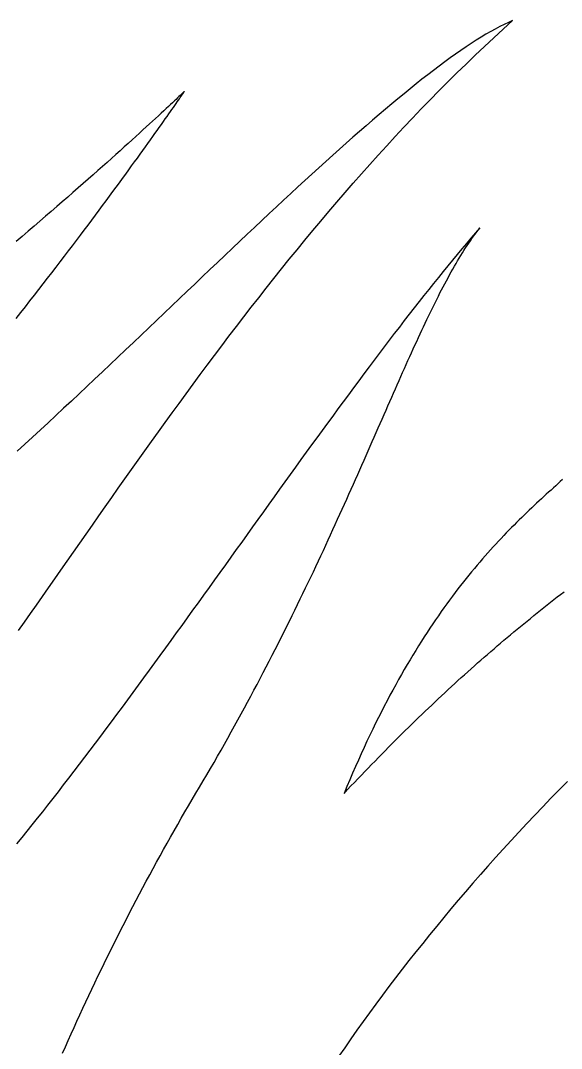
# Model space of a CAD drawing. Extents: x 5 to 105, y 2 to 136.
# Drawn here: x 33.04 to 36.8, y 61.5 to 68.64 of the extents above; entities that cross this region are included whole.
import ezdxf

# ---------------------------------------------------------------- set-up
doc = ezdxf.new("R2010")
doc.units = 0
doc.layers.get('0').update_dxf_attribs({"linetype": 'CONTINUOUS'})

msp = doc.modelspace()

# ---------------------------------------------------------------- linework, layer by layer
at = {"color": 7}
for points in [[(36.4589, 68.6372, 0), (36.4299, 68.6244, 0), (36.4001, 68.6104, 0), (36.3695, 68.595, 0), (36.3382, 68.5785, 0), (36.3062, 68.5607, 0), (36.2734, 68.5417, 0), (36.2399, 68.5216, 0), (36.2057, 68.5003, 0), (36.1709, 68.4779, 0), (36.1354, 68.4544, 0), (36.0992, 68.4298, 0), (36.0623, 68.4041, 0), (36.0249, 68.3774, 0), (35.9868, 68.3497, 0), (35.9481, 68.321, 0), (35.9088, 68.2913, 0), (35.8689, 68.2606, 0), (35.8284, 68.2291, 0), (35.7874, 68.1966, 0), (35.7458, 68.1632, 0), (35.7037, 68.129, 0), (35.661, 68.0939, 0), (35.6179, 68.058, 0), (35.5742, 68.0213, 0), (35.53, 67.9838, 0), (35.4854, 67.9456, 0), (35.4403, 67.9066, 0), (35.3947, 67.8669, 0), (35.3487, 67.8266, 0), (35.3023, 67.7855, 0), (35.2554, 67.7438, 0), (35.2082, 67.7015, 0), (35.1605, 67.6586, 0), (35.1125, 67.6151, 0), (35.0641, 67.571, 0), (35.0153, 67.5264, 0), (34.9662, 67.4813, 0), (34.9167, 67.4357, 0), (34.867, 67.3896, 0), (34.8169, 67.343, 0), (34.7665, 67.296, 0), (34.7158, 67.2487, 0), (34.6649, 67.2009, 0), (34.6137, 67.1527, 0), (34.5622, 67.1043, 0), (34.5106, 67.0555, 0), (34.4586, 67.0064, 0), (34.4065, 66.957, 0), (34.3542, 66.9073, 0), (34.3016, 66.8575, 0), (34.2489, 66.8074, 0), (34.1961, 66.7571, 0), (34.1431, 66.7066, 0), (34.0899, 66.656, 0), (34.0366, 66.6053, 0), (33.9832, 66.5545, 0), (33.9297, 66.5036, 0), (33.8761, 66.4526, 0), (33.8224, 66.4016, 0), (33.7686, 66.3506, 0), (33.7148, 66.2995, 0), (33.6609, 66.2485, 0), (33.607, 66.1976, 0), (33.5531, 66.1467, 0), (33.4992, 66.0959, 0), (33.4453, 66.0452, 0), (33.3913, 65.9947, 0), (33.3375, 65.9443, 0), (33.2836, 65.8941, 0), (33.2298, 65.8441, 0), (33.1761, 65.7943, 0), (33.1224, 65.7448, 0), (33.0689, 65.6955, 0), (33.0154, 65.6465, 0)], [(33.0234, 64.4001, 0), (33.0649, 64.4587, 0), (33.1067, 64.5179, 0), (33.1487, 64.5775, 0), (33.191, 64.6376, 0), (33.2335, 64.6981, 0), (33.2762, 64.7591, 0), (33.3192, 64.8204, 0), (33.3624, 64.8822, 0), (33.4059, 64.9443, 0), (33.4496, 65.0068, 0), (33.4936, 65.0697, 0), (33.5379, 65.1329, 0), (33.5824, 65.1964, 0), (33.6273, 65.2602, 0), (33.6724, 65.3243, 0), (33.7178, 65.3887, 0), (33.7634, 65.4534, 0), (33.8094, 65.5183, 0), (33.8557, 65.5834, 0), (33.9023, 65.6488, 0), (33.9492, 65.7143, 0), (33.9965, 65.7801, 0), (34.044, 65.846, 0), (34.0919, 65.9121, 0), (34.1401, 65.9784, 0), (34.1886, 66.0447, 0), (34.2375, 66.1112, 0), (34.2867, 66.1778, 0), (34.3363, 66.2445, 0), (34.3862, 66.3112, 0), (34.4365, 66.378, 0), (34.4871, 66.4448, 0), (34.5382, 66.5117, 0), (34.5895, 66.5786, 0), (34.6413, 66.6455, 0), (34.6935, 66.7123, 0), (34.746, 66.7792, 0), (34.7989, 66.846, 0), (34.8522, 66.9127, 0), (34.906, 66.9793, 0), (34.9601, 67.0459, 0), (35.0146, 67.1123, 0), (35.0696, 67.1787, 0), (35.125, 67.2449, 0), (35.1808, 67.3109, 0), (35.237, 67.3768, 0), (35.2937, 67.4425, 0), (35.3508, 67.508, 0), (35.4083, 67.5733, 0), (35.4663, 67.6384, 0), (35.5247, 67.7032, 0), (35.5837, 67.7678, 0), (35.643, 67.8321, 0), (35.7028, 67.8962, 0), (35.7632, 67.9599, 0), (35.8239, 68.0233, 0), (35.8852, 68.0864, 0), (35.9469, 68.1492, 0), (36.0092, 68.2116, 0), (36.0719, 68.2736, 0), (36.1351, 68.3353, 0), (36.1989, 68.3965, 0), (36.2631, 68.4574, 0), (36.3279, 68.5178, 0), (36.3931, 68.5777, 0), (36.4589, 68.6372, 0)], [(34.1763, 68.1437, 0), (34.1757, 68.1431, 0), (34.174, 68.1415, 0), (34.171, 68.1387, 0), (34.167, 68.1348, 0), (34.1618, 68.1299, 0), (34.1554, 68.1239, 0), (34.148, 68.1169, 0), (34.1395, 68.1088, 0), (34.1299, 68.0998, 0), (34.1192, 68.0898, 0), (34.1075, 68.0788, 0), (34.0947, 68.0668, 0), (34.0809, 68.054, 0), (34.066, 68.0402, 0), (34.0502, 68.0254, 0), (34.0334, 68.0098, 0), (34.0156, 67.9934, 0), (33.9968, 67.976, 0), (33.9771, 67.9579, 0), (33.9564, 67.9389, 0), (33.9349, 67.9191, 0), (33.9124, 67.8985, 0), (33.889, 67.8771, 0), (33.8647, 67.855, 0), (33.8395, 67.8321, 0), (33.8135, 67.8085, 0), (33.7866, 67.7842, 0), (33.7589, 67.7592, 0), (33.7304, 67.7335, 0), (33.701, 67.7071, 0), (33.6709, 67.6801, 0), (33.64, 67.6525, 0), (33.6083, 67.6243, 0), (33.5758, 67.5955, 0), (33.5426, 67.566, 0), (33.5087, 67.5361, 0), (33.474, 67.5055, 0), (33.4387, 67.4745, 0), (33.4026, 67.4429, 0), (33.3659, 67.4108, 0), (33.3285, 67.3782, 0), (33.2904, 67.3452, 0), (33.2517, 67.3117, 0), (33.2124, 67.2778, 0), (33.1725, 67.2435, 0), (33.1319, 67.2087, 0), (33.0908, 67.1736, 0), (33.0491, 67.1381, 0), (33.0068, 67.1023, 0)], [(33.0087, 66.5682, 0), (33.0408, 66.6089, 0), (33.0725, 66.6493, 0), (33.1039, 66.6895, 0), (33.1351, 66.7294, 0), (33.1658, 66.769, 0), (33.1963, 66.8083, 0), (33.2264, 66.8472, 0), (33.2562, 66.8859, 0), (33.2856, 66.9242, 0), (33.3146, 66.9621, 0), (33.3433, 66.9997, 0), (33.3716, 67.0369, 0), (33.3996, 67.0737, 0), (33.4271, 67.1101, 0), (33.4543, 67.1461, 0), (33.481, 67.1816, 0), (33.5074, 67.2168, 0), (33.5334, 67.2514, 0), (33.5589, 67.2856, 0), (33.584, 67.3194, 0), (33.6087, 67.3526, 0), (33.633, 67.3853, 0), (33.6568, 67.4176, 0), (33.6801, 67.4493, 0), (33.703, 67.4804, 0), (33.7255, 67.511, 0), (33.7475, 67.5411, 0), (33.769, 67.5705, 0), (33.79, 67.5994, 0), (33.8106, 67.6277, 0), (33.8306, 67.6554, 0), (33.8502, 67.6824, 0), (33.8693, 67.7088, 0), (33.8878, 67.7346, 0), (33.9059, 67.7596, 0), (33.9234, 67.7841, 0), (33.9404, 67.8078, 0), (33.9568, 67.8308, 0), (33.9727, 67.8531, 0), (33.9881, 67.8747, 0), (34.0029, 67.8956, 0), (34.0171, 67.9157, 0), (34.0308, 67.935, 0), (34.0439, 67.9536, 0), (34.0565, 67.9714, 0), (34.0684, 67.9884, 0), (34.0798, 68.0046, 0), (34.0905, 68.0199, 0), (34.1007, 68.0345, 0), (34.1102, 68.0481, 0), (34.1191, 68.061, 0), (34.1275, 68.0729, 0), (34.1351, 68.084, 0), (34.1422, 68.0941, 0), (34.1486, 68.1034, 0), (34.1543, 68.1117, 0), (34.1594, 68.1191, 0), (34.1639, 68.1256, 0), (34.1677, 68.131, 0), (34.1708, 68.1356, 0), (34.1732, 68.1391, 0), (34.1749, 68.1416, 0), (34.176, 68.1432, 0), (34.1763, 68.1437, 0)], [(36.2315, 67.198, 0), (36.2003, 67.1622, 0), (36.1689, 67.1257, 0), (36.1372, 67.0886, 0), (36.1053, 67.0509, 0), (36.0731, 67.0125, 0), (36.0407, 66.9736, 0), (36.0082, 66.934, 0), (35.9753, 66.8939, 0), (35.9423, 66.8532, 0), (35.9091, 66.8119, 0), (35.8757, 66.7701, 0), (35.8421, 66.7278, 0), (35.8082, 66.6849, 0), (35.7742, 66.6416, 0), (35.7401, 66.5978, 0), (35.7057, 66.5535, 0), (35.6712, 66.5087, 0), (35.6364, 66.4635, 0), (35.6016, 66.4178, 0), (35.5665, 66.3717, 0), (35.5313, 66.3252, 0), (35.496, 66.2784, 0), (35.4605, 66.2311, 0), (35.4248, 66.1834, 0), (35.3891, 66.1355, 0), (35.3531, 66.0871, 0), (35.3171, 66.0384, 0), (35.2809, 65.9894, 0), (35.2446, 65.9401, 0), (35.2082, 65.8905, 0), (35.1717, 65.8407, 0), (35.135, 65.7905, 0), (35.0983, 65.7402, 0), (35.0615, 65.6895, 0), (35.0245, 65.6387, 0), (34.9875, 65.5876, 0), (34.9504, 65.5363, 0), (34.9132, 65.4849, 0), (34.8759, 65.4333, 0), (34.8386, 65.3815, 0), (34.8012, 65.3295, 0), (34.7637, 65.2774, 0), (34.7261, 65.2253, 0), (34.6885, 65.1729, 0), (34.6509, 65.1205, 0), (34.6132, 65.0681, 0), (34.5755, 65.0155, 0), (34.5377, 64.9629, 0), (34.4999, 64.9103, 0), (34.462, 64.8576, 0), (34.4242, 64.8049, 0), (34.3863, 64.7522, 0), (34.3484, 64.6995, 0), (34.3105, 64.6468, 0), (34.2726, 64.5942, 0), (34.2346, 64.5416, 0), (34.1967, 64.4891, 0), (34.1588, 64.4366, 0), (34.1209, 64.3843, 0), (34.083, 64.332, 0), (34.0452, 64.2799, 0), (34.0073, 64.2279, 0), (33.9695, 64.176, 0), (33.9317, 64.1243, 0), (33.894, 64.0727, 0), (33.8563, 64.0214, 0), (33.8186, 63.9702, 0), (33.781, 63.9192, 0), (33.7435, 63.8684, 0), (33.706, 63.8179, 0), (33.6685, 63.7676, 0), (33.6312, 63.7176, 0), (33.5939, 63.6679, 0), (33.5567, 63.6184, 0), (33.5195, 63.5693, 0), (33.4825, 63.5204, 0), (33.4455, 63.4719, 0), (33.4087, 63.4237, 0), (33.3719, 63.3758, 0), (33.3353, 63.3284, 0), (33.2987, 63.2813, 0), (33.2623, 63.2345, 0), (33.2259, 63.1882, 0), (33.1897, 63.1423, 0), (33.1537, 63.0969, 0), (33.1177, 63.0519, 0), (33.0819, 63.0073, 0), (33.0462, 62.9632, 0), (33.0107, 62.9196, 0)], [(34.2574, 63.2703, 0), (34.2831, 63.3134, 0), (34.3084, 63.3565, 0), (34.3336, 63.3994, 0), (34.3584, 63.4422, 0), (34.3831, 63.4849, 0), (34.4075, 63.5274, 0), (34.4316, 63.5698, 0), (34.4555, 63.6121, 0), (34.4792, 63.6542, 0), (34.5027, 63.6962, 0), (34.5259, 63.7381, 0), (34.5489, 63.7798, 0), (34.5716, 63.8213, 0), (34.5942, 63.8628, 0), (34.6165, 63.904, 0), (34.6386, 63.9452, 0), (34.6604, 63.9862, 0), (34.6821, 64.027, 0), (34.7035, 64.0677, 0), (34.7248, 64.1082, 0), (34.7458, 64.1486, 0), (34.7666, 64.1888, 0), (34.7872, 64.2288, 0), (34.8077, 64.2687, 0), (34.8279, 64.3084, 0), (34.8479, 64.348, 0), (34.8677, 64.3874, 0), (34.8873, 64.4266, 0), (34.9068, 64.4657, 0), (34.926, 64.5046, 0), (34.9451, 64.5433, 0), (34.9639, 64.5818, 0), (34.9826, 64.6202, 0), (35.0011, 64.6584, 0), (35.0194, 64.6964, 0), (35.0376, 64.7342, 0), (35.0556, 64.7719, 0), (35.0734, 64.8093, 0), (35.091, 64.8466, 0), (35.1085, 64.8837, 0), (35.1258, 64.9206, 0), (35.1429, 64.9573, 0), (35.1599, 64.9938, 0), (35.1767, 65.0301, 0), (35.1934, 65.0662, 0), (35.2099, 65.1021, 0), (35.2262, 65.1378, 0), (35.2424, 65.1733, 0), (35.2585, 65.2087, 0), (35.2744, 65.2438, 0), (35.2901, 65.2787, 0), (35.3058, 65.3134, 0), (35.3212, 65.3478, 0), (35.3366, 65.3821, 0), (35.3518, 65.4162, 0), (35.3669, 65.45, 0), (35.3818, 65.4836, 0), (35.3966, 65.517, 0), (35.4113, 65.5502, 0), (35.4259, 65.5832, 0), (35.4403, 65.6159, 0), (35.4546, 65.6484, 0), (35.4688, 65.6807, 0), (35.4829, 65.7128, 0), (35.4969, 65.7446, 0), (35.5108, 65.7762, 0), (35.5245, 65.8076, 0), (35.5382, 65.8387, 0), (35.5517, 65.8696, 0), (35.5651, 65.9003, 0), (35.5785, 65.9307, 0), (35.5917, 65.9608, 0), (35.6048, 65.9908, 0), (35.6179, 66.0204, 0), (35.6309, 66.0499, 0), (35.6437, 66.0791, 0), (35.6565, 66.108, 0), (35.6692, 66.1367, 0), (35.6818, 66.1651, 0), (35.6943, 66.1933, 0), (35.7068, 66.2212, 0), (35.7191, 66.2488, 0), (35.7314, 66.2762, 0), (35.7437, 66.3034, 0), (35.7558, 66.3302, 0), (35.7679, 66.3568, 0), (35.7799, 66.3832, 0), (35.7919, 66.4092, 0), (35.8038, 66.435, 0), (35.8156, 66.4606, 0), (35.8274, 66.4858, 0), (35.8391, 66.5108, 0), (35.8508, 66.5355, 0), (35.8624, 66.5599, 0), (35.874, 66.584, 0), (35.8855, 66.6079, 0), (35.897, 66.6315, 0), (35.9084, 66.6547, 0), (35.9198, 66.6777, 0), (35.9312, 66.7004, 0), (35.9425, 66.7229, 0), (35.9538, 66.745, 0), (35.9651, 66.7668, 0), (35.9763, 66.7883, 0), (35.9875, 66.8096, 0), (35.9987, 66.8305, 0), (36.0098, 66.8511, 0), (36.021, 66.8715, 0), (36.0321, 66.8915, 0), (36.0432, 66.9112, 0), (36.0543, 66.9306, 0), (36.0653, 66.9497, 0), (36.0764, 66.9685, 0), (36.0875, 66.987, 0), (36.0985, 67.0052, 0), (36.1096, 67.023, 0), (36.1206, 67.0405, 0), (36.1317, 67.0577, 0), (36.1427, 67.0746, 0), (36.1538, 67.0912, 0), (36.1649, 67.1074, 0), (36.1759, 67.1234, 0), (36.187, 67.1389, 0), (36.1981, 67.1542, 0), (36.2092, 67.1691, 0), (36.2204, 67.1837, 0), (36.2315, 67.198, 0)], [(36.8061, 65.4496, 0), (36.7902, 65.4353, 0), (36.7742, 65.4208, 0), (36.7581, 65.4062, 0), (36.7419, 65.3915, 0), (36.7256, 65.3767, 0), (36.7091, 65.3618, 0), (36.6926, 65.3467, 0), (36.6759, 65.3314, 0), (36.6592, 65.316, 0), (36.6423, 65.3004, 0), (36.6254, 65.2846, 0), (36.6083, 65.2686, 0), (36.5912, 65.2525, 0), (36.5739, 65.2361, 0), (36.5566, 65.2195, 0), (36.5392, 65.2028, 0), (36.5216, 65.1857, 0), (36.504, 65.1685, 0), (36.4863, 65.151, 0), (36.4686, 65.1333, 0), (36.4507, 65.1153, 0), (36.4327, 65.097, 0), (36.4147, 65.0785, 0), (36.3966, 65.0597, 0), (36.3784, 65.0406, 0), (36.3602, 65.0212, 0), (36.3418, 65.0015, 0), (36.3234, 64.9815, 0), (36.3049, 64.9612, 0), (36.2864, 64.9405, 0), (36.2678, 64.9195, 0), (36.2491, 64.8982, 0), (36.2304, 64.8765, 0), (36.2116, 64.8545, 0), (36.1927, 64.8321, 0), (36.1738, 64.8093, 0), (36.1548, 64.7861, 0), (36.1357, 64.7626, 0), (36.1166, 64.7386, 0), (36.0975, 64.7143, 0), (36.0783, 64.6895, 0), (36.059, 64.6643, 0), (36.0397, 64.6387, 0), (36.0204, 64.6126, 0), (36.001, 64.5861, 0), (35.9816, 64.5592, 0), (35.9621, 64.5318, 0), (35.9426, 64.5039, 0), (35.923, 64.4755, 0), (35.9034, 64.4467, 0), (35.8838, 64.4173, 0), (35.8641, 64.3875, 0), (35.8444, 64.3572, 0), (35.8247, 64.3263, 0), (35.805, 64.2949, 0), (35.7852, 64.263, 0), (35.7654, 64.2306, 0), (35.7456, 64.1976, 0), (35.7257, 64.164, 0), (35.7059, 64.1299, 0), (35.686, 64.0953, 0), (35.6661, 64.06, 0), (35.6461, 64.0242, 0), (35.6262, 63.9877, 0), (35.6063, 63.9507, 0), (35.5863, 63.913, 0), (35.5663, 63.8748, 0), (35.5464, 63.8359, 0), (35.5264, 63.7964, 0), (35.5064, 63.7562, 0), (35.4864, 63.7154, 0), (35.4664, 63.6739, 0), (35.4464, 63.6318, 0), (35.4265, 63.589, 0), (35.4065, 63.5455, 0), (35.3865, 63.5013, 0), (35.3665, 63.4565, 0), (35.3466, 63.4109, 0), (35.3266, 63.3646, 0), (35.3067, 63.3176, 0), (35.2868, 63.2699, 0)], [(35.2868, 63.2699, 0), (35.311, 63.2956, 0), (35.3352, 63.321, 0), (35.3593, 63.3463, 0), (35.3833, 63.3715, 0), (35.4072, 63.3964, 0), (35.4311, 63.4212, 0), (35.4549, 63.4458, 0), (35.4786, 63.4702, 0), (35.5022, 63.4944, 0), (35.5258, 63.5185, 0), (35.5494, 63.5425, 0), (35.5728, 63.5662, 0), (35.5962, 63.5898, 0), (35.6196, 63.6133, 0), (35.6429, 63.6366, 0), (35.6662, 63.6598, 0), (35.6894, 63.6828, 0), (35.7125, 63.7056, 0), (35.7357, 63.7283, 0), (35.7588, 63.7509, 0), (35.7818, 63.7733, 0), (35.8048, 63.7956, 0), (35.8278, 63.8177, 0), (35.8507, 63.8398, 0), (35.8736, 63.8616, 0), (35.8965, 63.8834, 0), (35.9194, 63.905, 0), (35.9422, 63.9265, 0), (35.965, 63.9479, 0), (35.9878, 63.9691, 0), (36.0106, 63.9902, 0), (36.0334, 64.0112, 0), (36.0562, 64.0321, 0), (36.0789, 64.0529, 0), (36.1017, 64.0736, 0), (36.1244, 64.0941, 0), (36.1471, 64.1146, 0), (36.1699, 64.1349, 0), (36.1926, 64.1552, 0), (36.2154, 64.1753, 0), (36.2381, 64.1953, 0), (36.2609, 64.2153, 0), (36.2837, 64.2351, 0), (36.3065, 64.2549, 0), (36.3293, 64.2745, 0), (36.3521, 64.2941, 0), (36.375, 64.3136, 0), (36.3978, 64.333, 0), (36.4207, 64.3523, 0), (36.4436, 64.3716, 0), (36.4666, 64.3907, 0), (36.4896, 64.4098, 0), (36.5126, 64.4288, 0), (36.5357, 64.4478, 0), (36.5588, 64.4666, 0), (36.5819, 64.4854, 0), (36.6051, 64.5042, 0), (36.6283, 64.5229, 0), (36.6516, 64.5415, 0), (36.675, 64.56, 0), (36.6983, 64.5785, 0), (36.7218, 64.597, 0), (36.7453, 64.6153, 0), (36.7688, 64.6337, 0), (36.7925, 64.652, 0), (36.8161, 64.6702, 0)], [(36.8394, 63.3531, 0), (36.7819, 63.2946, 0), (36.7249, 63.236, 0), (36.6684, 63.1773, 0), (36.6125, 63.1185, 0), (36.557, 63.0597, 0), (36.502, 63.0008, 0), (36.4475, 62.9418, 0), (36.3936, 62.8828, 0), (36.3401, 62.8237, 0), (36.2872, 62.7645, 0), (36.2348, 62.7052, 0), (36.1828, 62.6459, 0), (36.1314, 62.5864, 0), (36.0805, 62.5269, 0), (36.03, 62.4673, 0), (35.9801, 62.4077, 0), (35.9307, 62.3479, 0), (35.8818, 62.2881, 0), (35.8334, 62.2282, 0), (35.7854, 62.1682, 0), (35.738, 62.1082, 0), (35.6911, 62.0481, 0), (35.6447, 61.9878, 0), (35.5988, 61.9275, 0), (35.5534, 61.8672, 0), (35.5085, 61.8067, 0), (35.4641, 61.7461, 0), (35.4201, 61.6855, 0), (35.3767, 61.6248, 0), (35.3338, 61.564, 0), (35.2914, 61.5031, 0), (35.2494, 61.4422, 0)], [(33.3307, 61.4647, 0), (33.3503, 61.5094, 0), (33.3702, 61.554, 0), (33.3901, 61.5987, 0), (33.4102, 61.6433, 0), (33.4305, 61.6879, 0), (33.4509, 61.7324, 0), (33.4714, 61.777, 0), (33.492, 61.8215, 0), (33.5129, 61.8659, 0), (33.5338, 61.9104, 0), (33.5549, 61.9548, 0), (33.5762, 61.9992, 0), (33.5975, 62.0435, 0), (33.6191, 62.0878, 0), (33.6408, 62.1321, 0), (33.6626, 62.1764, 0), (33.6846, 62.2206, 0), (33.7067, 62.2647, 0), (33.7289, 62.3089, 0), (33.7514, 62.353, 0), (33.7739, 62.3971, 0), (33.7966, 62.4411, 0), (33.8195, 62.4851, 0), (33.8425, 62.5291, 0), (33.8657, 62.573, 0), (33.889, 62.6169, 0), (33.9125, 62.6607, 0), (33.9361, 62.7045, 0), (33.9599, 62.7483, 0), (33.9838, 62.792, 0), (34.0079, 62.8357, 0), (34.0322, 62.8794, 0), (34.0566, 62.923, 0), (34.0811, 62.9665, 0), (34.1058, 63.0101, 0), (34.1307, 63.0535, 0), (34.1557, 63.097, 0), (34.1809, 63.1404, 0), (34.2063, 63.1837, 0), (34.2318, 63.227, 0), (34.2574, 63.2703, 0)]]:
    msp.add_polyline3d(points, dxfattribs=at)

doc.saveas('drawing.dxf')
